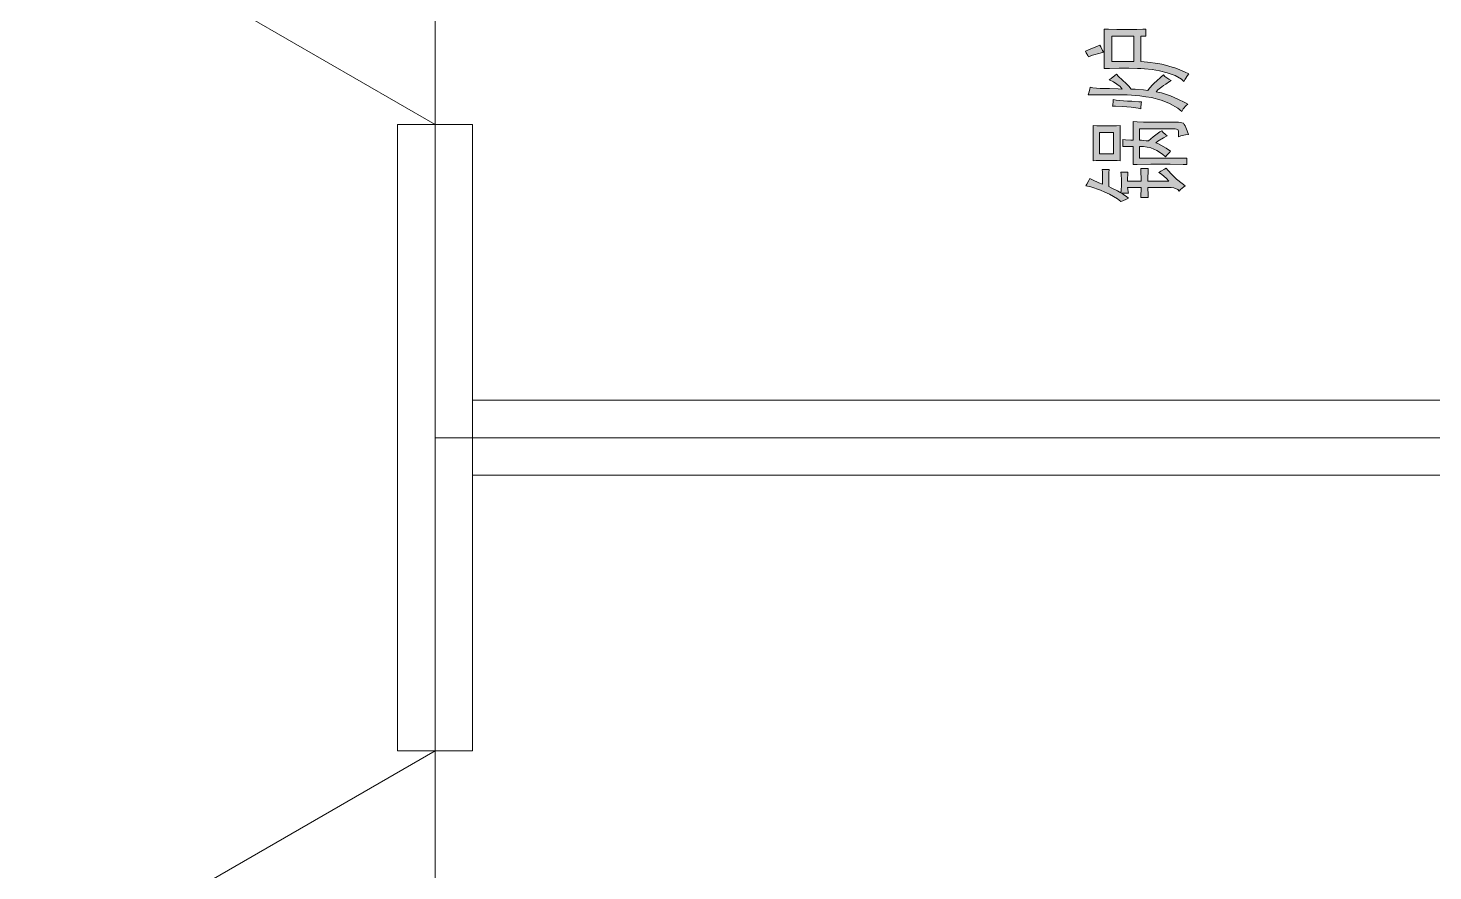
# Model space of a CAD drawing. Header units: millimetres. Extents: x 261 to 114907, y 32 to 1998430.
# Drawn here: x 64387 to 68872, y 1981188 to 1983879 of the extents above; entities that cross this region are included whole.
import ezdxf

# ---------------------------------------------------------------- set-up
doc = ezdxf.new("R2010")
doc.units = ezdxf.units.MM

msp = doc.modelspace()

# ---------------------------------------------------------------- hatches: boundary and pattern name
h = msp.add_hatch(color=0)
h.paths.add_polyline_path([(67822.3, 1983876), (67835.7, 1983875.5), (67862.4, 1983874.7), (67875.7, 1983874.7), (67916.7, 1983874.7), (67926.1, 1983874.7), (67945.1, 1983875.5), (67954.6, 1983876), (67954.6, 1983853.6), (67939.1, 1983853.6), (67939.1, 1983772.5), (67960.2, 1983770.8), (67993.4, 1983766.5), (68005.9, 1983763.5), (68017.9, 1983760.9), (68039, 1983754.9), (68047.7, 1983752.3), (68056.7, 1983749.3), (68078.7, 1983739.8), (68092, 1983733.3), (68088.6, 1983728.2), (68080.8, 1983715.7), (68076.5, 1983708.3), (68068.8, 1983715.7), (68048.5, 1983727.7), (68036, 1983732), (68023.1, 1983736.4), (67998.5, 1983742.8), (67986.9, 1983745), (67974.8, 1983747.1), (67951.1, 1983749.3), (67939.5, 1983750.1), (67928.3, 1983750.6), (67901.2, 1983751), (67885.6, 1983751), (67870.1, 1983751), (67838.7, 1983750.6), (67822.3, 1983750.1)])
h.paths.add_polyline_path([(67916.7, 1983853.6), (67846.4, 1983853.6), (67846.4, 1983772.5), (67916.7, 1983772.5)])
h = msp.add_hatch(color=0)
h.dxf.hatch_style = 2
h.paths.add_polyline_path([(67762, 1983805.3), (67771.9, 1983809.6), (67795.1, 1983819.1), (67808.5, 1983824.3), (67811.1, 1983819.1), (67816.7, 1983807.9), (67819.7, 1983801.9), (67808.9, 1983799.3), (67785.2, 1983792.4), (67771.9, 1983787.2), (67769.7, 1983791.5), (67765, 1983800.6)])
h = msp.add_hatch(color=0)
h.dxf.hatch_style = 2
h.paths.add_polyline_path([(67777.5, 1983690.7), (67785.7, 1983688.1), (67808.9, 1983685.9), (67824, 1983685.9), (67838.7, 1983685.9), (67866.7, 1983685.5), (67880, 1983684.6), (67873.1, 1983692.8), (67852, 1983707.5), (67837.8, 1983713.9), (67844.3, 1983718.7), (67855.9, 1983727.7), (67861.9, 1983732), (67868, 1983725.1), (67879.2, 1983714.4), (67884.3, 1983710.1), (67889.1, 1983705.8), (67901.2, 1983693.3), (67908, 1983684.6), (67921.4, 1983684.2), (67948.1, 1983682.1), (67961.5, 1983680.3), (67967.1, 1983687.2), (67977.9, 1983699.3), (67983, 1983704.5), (67988.6, 1983710.1), (68002.8, 1983722.6), (68011.9, 1983729.9), (68016.2, 1983725.1), (68028.3, 1983716.5), (68036, 1983711.8), (68030.4, 1983708.3), (68018.4, 1983700.6), (68011.9, 1983696.3), (68005.9, 1983691.5), (67993.8, 1983681.6), (67988.2, 1983676), (68005, 1983672.1), (68033.9, 1983662.7), (68045.9, 1983657.5), (68057.6, 1983651.9), (68079.6, 1983641.5), (68089.5, 1983636.4), (68083.9, 1983632.5), (68073.9, 1983620.9), (68069.6, 1983613.1), (68057.1, 1983623), (68030.9, 1983638.5), (68017.5, 1983643.7), (68004.1, 1983649.3), (67972.7, 1983657.5), (67954.6, 1983660.1), (67936.1, 1983663.1), (67896, 1983666.1), (67873.6, 1983666.1), (67851.6, 1983666.5), (67799.9, 1983666.1), (67770.6, 1983665.7), (67773.2, 1983672.6), (67776.6, 1983684.6)])
h = msp.add_hatch(color=0)
h.dxf.hatch_style = 2
h.paths.add_polyline_path([(67850.3, 1983651), (67860.2, 1983649.3), (67883.5, 1983646.7), (67896.8, 1983646.3), (67910.2, 1983645.4), (67932.6, 1983643.7), (67941.7, 1983643.3), (67940.4, 1983637.2), (67939.1, 1983626), (67939.1, 1983620.9), (67930.5, 1983623), (67908.5, 1983626.5), (67894.7, 1983627.8), (67880.9, 1983628.6), (67858.1, 1983629.9), (67849, 1983629.9), (67849.9, 1983634.2), (67850.3, 1983645)])
h = msp.add_hatch(color=0)
h.dxf.hatch_style = 2
h.paths.add_polyline_path([(67881.3, 1983523), (67889.9, 1983522.6), (67906.8, 1983521.8), (67914.9, 1983521.8), (67914.9, 1983580.4), (67927, 1983579.9), (67947.3, 1983579.1), (67955.9, 1983579.1), (68047.2, 1983579.1), (68059.7, 1983579.1), (68075.2, 1983575.2), (68077.8, 1983570.9), (68080.8, 1983566.6), (68087.3, 1983551.1), (68090.8, 1983539.9), (68082.1, 1983538.6), (68066.6, 1983534.7), (68059.7, 1983532.1), (68059.7, 1983539.9), (68058.9, 1983550.2), (68058.4, 1983552.8), (68057.6, 1983555.4), (68048.5, 1983558), (68039.9, 1983558), (67934.8, 1983558), (67934.8, 1983521.8), (67941.2, 1983521.3), (67955.9, 1983519.6), (67964.1, 1983518.7), (67978.3, 1983531.7), (67999.4, 1983547.6), (68006.3, 1983551.1), (68009.3, 1983547.2), (68017.5, 1983539.4), (68023.1, 1983535.5), (68011.5, 1983529.1), (67992.9, 1983517.9), (67986.9, 1983513.1), (67996, 1983509.7), (68019.7, 1983495.9), (68034.3, 1983486), (68030.4, 1983482.1), (68021.8, 1983473.1), (68017.5, 1983467.9), (68008.5, 1983476.5), (67989.9, 1983488.6), (67980.4, 1983492.9), (67971, 1983496.8), (67948.1, 1983501.1), (67934.8, 1983501.5), (67934.8, 1983463.6), (68086.4, 1983463.6), (68086.4, 1983443.3), (68074.4, 1983443.8), (68032.6, 1983444.2), (68002, 1983444.2), (67971.4, 1983444.2), (67927.9, 1983443.8), (67914.9, 1983443.3), (67914.9, 1983501.5), (67906.8, 1983501.5), (67889.9, 1983501.1), (67881.3, 1983500.6)])
h = msp.add_hatch(color=0)
h.paths.add_polyline_path([(67873.1, 1983455.8), (67863.7, 1983456.3), (67843, 1983456.7), (67830.9, 1983456.7), (67818, 1983456.7), (67796.4, 1983456.3), (67787.4, 1983455.8), (67787.4, 1983567.9), (67798.6, 1983567.4), (67819.7, 1983567), (67829.6, 1983567), (67839.1, 1983567), (67861.1, 1983567.4), (67873.1, 1983567.9)])
h.paths.add_polyline_path([(67852, 1983545.5), (67806.8, 1983545.5), (67806.8, 1983478.2), (67852, 1983478.2)])
h = msp.add_hatch(color=0)
h.dxf.hatch_style = 2
h.paths.add_polyline_path([(67837.8, 1983427.4), (67836.9, 1983417.5), (67836.5, 1983399.8), (67836.5, 1983392.5), (67836.5, 1983373.5), (67844.7, 1983369.6), (67864.5, 1983359.7), (67875.7, 1983353.3), (67876.6, 1983361), (67877, 1983377.4), (67877, 1983386), (67877, 1983394.2), (67876.6, 1983411.4), (67875.7, 1983419.6), (67898.1, 1983419.6), (67897.7, 1983412.3), (67896.8, 1983397.7), (67896.8, 1983390.3), (67940.4, 1983390.3), (67940.4, 1983398.9), (67939.5, 1983419.2), (67939.1, 1983430.8), (67962.8, 1983430.8), (67962.3, 1983420.9), (67961.5, 1983400.7), (67961.5, 1983390.3), (68028.7, 1983390.3), (68020.9, 1983398.5), (68005, 1983412.3), (67996.4, 1983418.3), (68002.8, 1983421.8), (68014.9, 1983428.7), (68020.5, 1983432.1), (68025.3, 1983425.7), (68038.2, 1983411.9), (68045.9, 1983404.5), (68053.3, 1983396.8), (68070.9, 1983382.6), (68080.8, 1983375.7), (68076.1, 1983371.8), (68066.2, 1983363.6), (68061, 1983358.9), (68057.1, 1983363.6), (68044.2, 1983369.2), (68036, 1983370.1), (67961.5, 1983370.1), (67961.5, 1983366.2), (67962.3, 1983349.8), (67962.8, 1983337.8), (67939.1, 1983337.8), (67939.5, 1983346.8), (67940.4, 1983362.7), (67940.4, 1983370.1), (67896.8, 1983370.1), (67897.7, 1983365.3), (67899, 1983356.3), (67899.9, 1983352.4), (67877, 1983352.4), (67883.5, 1983347.7), (67894.7, 1983339.9), (67899.9, 1983336.5), (67893.4, 1983333), (67881.3, 1983327.4), (67875.7, 1983325.3), (67864.5, 1983333.9), (67839.1, 1983348.5), (67824.4, 1983355), (67810.2, 1983361.5), (67779.6, 1983371.8), (67763.3, 1983375.7), (67766.7, 1983380.8), (67773.2, 1983392.5), (67776.2, 1983399.4), (67784.4, 1983394.2), (67805.1, 1983385.6), (67816.7, 1983381.3), (67816.7, 1983395.9), (67816.7, 1983403.3), (67816.3, 1983419.2), (67815.4, 1983427.4)])

# ---------------------------------------------------------------- linework, layer by layer
at = {"color": 0, "lineweight": 0}
for points in [[(65685.8, 1977569.9), (65685.8, 1992573.6)], [(65685.8, 1983571.3), (64386.6, 1984321.5)], [(65685.8, 1983860.5), (65685.8, 1983862.6)], [(65685.8, 1983640.7), (65685.8, 1983840.6)], [(65685.8, 1983618.3), (65685.8, 1983620.4)], [(65685.8, 1983398.5), (65685.8, 1983598.5)], [(65565.6, 1983571.3), (65805.6, 1983571.3)], [(65565.6, 1983571.3), (65565.6, 1981571)], [(65805.6, 1983571.3), (65805.6, 1981571)], [(65685.8, 1983376.5), (65685.8, 1983378.3)], [(65685.8, 1983156.3), (65685.8, 1983356.3)], [(65685.8, 1983134.4), (65685.8, 1983136.5)], [(65685.8, 1982914.2), (65685.8, 1983114.5)], [(65685.8, 1982892.2), (65685.8, 1982894.3)], [(65685.8, 1982672.4), (65685.8, 1982872.4)], [(65805.6, 1982691.4), (75568, 1982691.4)], [(65685.8, 1982650.4), (65685.8, 1982652.2)], [(65685.8, 1982430.2), (65685.8, 1982630.2)], [(75688.3, 1982571.2), (65685.8, 1982571.2)], [(65685.8, 1982571.2), (65824.6, 1982571.2)], [(65844.8, 1982571.2), (65847, 1982571.2)], [(65866.8, 1982571.2), (66066.7, 1982571.2)], [(66087, 1982571.2), (66088.7, 1982571.2)], [(66109, 1982571.2), (66308.9, 1982571.2)], [(66328.7, 1982571.2), (66330.9, 1982571.2)], [(66350.7, 1982571.2), (66551.1, 1982571.2)], [(66570.9, 1982571.2), (66573.1, 1982571.2)], [(66592.9, 1982571.2), (66792.8, 1982571.2)], [(66813.1, 1982571.2), (66814.8, 1982571.2)], [(66835.1, 1982571.2), (67035, 1982571.2)], [(67055.3, 1982571.2), (67057, 1982571.2)], [(67077.2, 1982571.2), (67277.2, 1982571.2)], [(67297, 1982571.2), (67299.2, 1982571.2)], [(67319, 1982571.2), (67519.4, 1982571.2)], [(67539.2, 1982571.2), (67541.3, 1982571.2)], [(67561.2, 1982571.2), (67761.1, 1982571.2)], [(67781.4, 1982571.2), (67783.1, 1982571.2)], [(67803.3, 1982571.2), (68003.3, 1982571.2)], [(68023.1, 1982571.2), (68025.3, 1982571.2)], [(68045.1, 1982571.2), (68245.5, 1982571.2)], [(68265.3, 1982571.2), (68267.4, 1982571.2)], [(68287.3, 1982571.2), (68487.2, 1982571.2)], [(68507.5, 1982571.2), (68509.6, 1982571.2)], [(68529.4, 1982571.2), (68729.4, 1982571.2)], [(68749.6, 1982571.2), (68751.4, 1982571.2)], [(68771.6, 1982571.2), (68971.6, 1982571.2)], [(65805.6, 1982451.4), (75568, 1982451.4)], [(65685.8, 1982408.3), (65685.8, 1982410)], [(65685.8, 1982188.1), (65685.8, 1982388)], [(65685.8, 1982166.1), (65685.8, 1982168.2)], [(65685.8, 1981945.9), (65685.8, 1982146.3)], [(65685.8, 1981923.9), (65685.8, 1981926.1)], [(65685.8, 1981704.1), (65685.8, 1981904.1)], [(65685.8, 1981682.2), (65685.8, 1981683.9)], [(65685.8, 1981462), (65685.8, 1981661.9)], [(65685.8, 1981571), (64386.6, 1980820.8)], [(65565.6, 1981571), (65805.6, 1981571)], [(65685.8, 1981440), (65685.8, 1981442.1)], [(65685.8, 1981219.8), (65685.8, 1981420.2)], [(65685.8, 1981197.8), (65685.8, 1981200)]]:
    msp.add_lwpolyline(points, dxfattribs=at)
for points in [[(67822.3, 1983876), (67835.7, 1983875.5), (67862.4, 1983874.7), (67875.7, 1983874.7), (67916.7, 1983874.7), (67926.1, 1983874.7), (67945.1, 1983875.5), (67954.6, 1983876), (67954.6, 1983853.6), (67939.1, 1983853.6), (67939.1, 1983772.5), (67960.2, 1983770.8), (67993.4, 1983766.5), (68005.9, 1983763.5), (68017.9, 1983760.9), (68039, 1983754.9), (68047.7, 1983752.3), (68056.7, 1983749.3), (68078.7, 1983739.8), (68092, 1983733.3), (68088.6, 1983728.2), (68080.8, 1983715.7), (68076.5, 1983708.3), (68068.8, 1983715.7), (68048.5, 1983727.7), (68036, 1983732), (68023.1, 1983736.4), (67998.5, 1983742.8), (67986.9, 1983745), (67974.8, 1983747.1), (67951.1, 1983749.3), (67939.5, 1983750.1), (67928.3, 1983750.6), (67901.2, 1983751), (67885.6, 1983751), (67870.1, 1983751), (67838.7, 1983750.6), (67822.3, 1983750.1)], [(67916.7, 1983853.6), (67846.4, 1983853.6), (67846.4, 1983772.5), (67916.7, 1983772.5)], [(67762, 1983805.3), (67771.9, 1983809.6), (67795.1, 1983819.1), (67808.5, 1983824.3), (67811.1, 1983819.1), (67816.7, 1983807.9), (67819.7, 1983801.9), (67808.9, 1983799.3), (67785.2, 1983792.4), (67771.9, 1983787.2), (67769.7, 1983791.5), (67765, 1983800.6)], [(67777.5, 1983690.7), (67785.7, 1983688.1), (67808.9, 1983685.9), (67824, 1983685.9), (67838.7, 1983685.9), (67866.7, 1983685.5), (67880, 1983684.6), (67873.1, 1983692.8), (67852, 1983707.5), (67837.8, 1983713.9), (67844.3, 1983718.7), (67855.9, 1983727.7), (67861.9, 1983732), (67868, 1983725.1), (67879.2, 1983714.4), (67884.3, 1983710.1), (67889.1, 1983705.8), (67901.2, 1983693.3), (67908, 1983684.6), (67921.4, 1983684.2), (67948.1, 1983682.1), (67961.5, 1983680.3), (67967.1, 1983687.2), (67977.9, 1983699.3), (67983, 1983704.5), (67988.6, 1983710.1), (68002.8, 1983722.6), (68011.9, 1983729.9), (68016.2, 1983725.1), (68028.3, 1983716.5), (68036, 1983711.8), (68030.4, 1983708.3), (68018.4, 1983700.6), (68011.9, 1983696.3), (68005.9, 1983691.5), (67993.8, 1983681.6), (67988.2, 1983676), (68005, 1983672.1), (68033.9, 1983662.7), (68045.9, 1983657.5), (68057.6, 1983651.9), (68079.6, 1983641.5), (68089.5, 1983636.4), (68083.9, 1983632.5), (68073.9, 1983620.9), (68069.6, 1983613.1), (68057.1, 1983623), (68030.9, 1983638.5), (68017.5, 1983643.7), (68004.1, 1983649.3), (67972.7, 1983657.5), (67954.6, 1983660.1), (67936.1, 1983663.1), (67896, 1983666.1), (67873.6, 1983666.1), (67851.6, 1983666.5), (67799.9, 1983666.1), (67770.6, 1983665.7), (67773.2, 1983672.6), (67776.6, 1983684.6)], [(67850.3, 1983651), (67860.2, 1983649.3), (67883.5, 1983646.7), (67896.8, 1983646.3), (67910.2, 1983645.4), (67932.6, 1983643.7), (67941.7, 1983643.3), (67940.4, 1983637.2), (67939.1, 1983626), (67939.1, 1983620.9), (67930.5, 1983623), (67908.5, 1983626.5), (67894.7, 1983627.8), (67880.9, 1983628.6), (67858.1, 1983629.9), (67849, 1983629.9), (67849.9, 1983634.2), (67850.3, 1983645)], [(67881.3, 1983523), (67889.9, 1983522.6), (67906.8, 1983521.8), (67914.9, 1983521.8), (67914.9, 1983580.4), (67927, 1983579.9), (67947.3, 1983579.1), (67955.9, 1983579.1), (68047.2, 1983579.1), (68059.7, 1983579.1), (68075.2, 1983575.2), (68077.8, 1983570.9), (68080.8, 1983566.6), (68087.3, 1983551.1), (68090.8, 1983539.9), (68082.1, 1983538.6), (68066.6, 1983534.7), (68059.7, 1983532.1), (68059.7, 1983539.9), (68058.9, 1983550.2), (68058.4, 1983552.8), (68057.6, 1983555.4), (68048.5, 1983558), (68039.9, 1983558), (67934.8, 1983558), (67934.8, 1983521.8), (67941.2, 1983521.3), (67955.9, 1983519.6), (67964.1, 1983518.7), (67978.3, 1983531.7), (67999.4, 1983547.6), (68006.3, 1983551.1), (68009.3, 1983547.2), (68017.5, 1983539.4), (68023.1, 1983535.5), (68011.5, 1983529.1), (67992.9, 1983517.9), (67986.9, 1983513.1), (67996, 1983509.7), (68019.7, 1983495.9), (68034.3, 1983486), (68030.4, 1983482.1), (68021.8, 1983473.1), (68017.5, 1983467.9), (68008.5, 1983476.5), (67989.9, 1983488.6), (67980.4, 1983492.9), (67971, 1983496.8), (67948.1, 1983501.1), (67934.8, 1983501.5), (67934.8, 1983463.6), (68086.4, 1983463.6), (68086.4, 1983443.3), (68074.4, 1983443.8), (68032.6, 1983444.2), (68002, 1983444.2), (67971.4, 1983444.2), (67927.9, 1983443.8), (67914.9, 1983443.3), (67914.9, 1983501.5), (67906.8, 1983501.5), (67889.9, 1983501.1), (67881.3, 1983500.6)], [(67873.1, 1983455.8), (67863.7, 1983456.3), (67843, 1983456.7), (67830.9, 1983456.7), (67818, 1983456.7), (67796.4, 1983456.3), (67787.4, 1983455.8), (67787.4, 1983567.9), (67798.6, 1983567.4), (67819.7, 1983567), (67829.6, 1983567), (67839.1, 1983567), (67861.1, 1983567.4), (67873.1, 1983567.9)], [(67852, 1983545.5), (67806.8, 1983545.5), (67806.8, 1983478.2), (67852, 1983478.2)], [(67837.8, 1983427.4), (67836.9, 1983417.5), (67836.5, 1983399.8), (67836.5, 1983392.5), (67836.5, 1983373.5), (67844.7, 1983369.6), (67864.5, 1983359.7), (67875.7, 1983353.3), (67876.6, 1983361), (67877, 1983377.4), (67877, 1983386), (67877, 1983394.2), (67876.6, 1983411.4), (67875.7, 1983419.6), (67898.1, 1983419.6), (67897.7, 1983412.3), (67896.8, 1983397.7), (67896.8, 1983390.3), (67940.4, 1983390.3), (67940.4, 1983398.9), (67939.5, 1983419.2), (67939.1, 1983430.8), (67962.8, 1983430.8), (67962.3, 1983420.9), (67961.5, 1983400.7), (67961.5, 1983390.3), (68028.7, 1983390.3), (68020.9, 1983398.5), (68005, 1983412.3), (67996.4, 1983418.3), (68002.8, 1983421.8), (68014.9, 1983428.7), (68020.5, 1983432.1), (68025.3, 1983425.7), (68038.2, 1983411.9), (68045.9, 1983404.5), (68053.3, 1983396.8), (68070.9, 1983382.6), (68080.8, 1983375.7), (68076.1, 1983371.8), (68066.2, 1983363.6), (68061, 1983358.9), (68057.1, 1983363.6), (68044.2, 1983369.2), (68036, 1983370.1), (67961.5, 1983370.1), (67961.5, 1983366.2), (67962.3, 1983349.8), (67962.8, 1983337.8), (67939.1, 1983337.8), (67939.5, 1983346.8), (67940.4, 1983362.7), (67940.4, 1983370.1), (67896.8, 1983370.1), (67897.7, 1983365.3), (67899, 1983356.3), (67899.9, 1983352.4), (67877, 1983352.4), (67883.5, 1983347.7), (67894.7, 1983339.9), (67899.9, 1983336.5), (67893.4, 1983333), (67881.3, 1983327.4), (67875.7, 1983325.3), (67864.5, 1983333.9), (67839.1, 1983348.5), (67824.4, 1983355), (67810.2, 1983361.5), (67779.6, 1983371.8), (67763.3, 1983375.7), (67766.7, 1983380.8), (67773.2, 1983392.5), (67776.2, 1983399.4), (67784.4, 1983394.2), (67805.1, 1983385.6), (67816.7, 1983381.3), (67816.7, 1983395.9), (67816.7, 1983403.3), (67816.3, 1983419.2), (67815.4, 1983427.4)]]:
    msp.add_lwpolyline(points, close=True, dxfattribs=at)

doc.saveas('drawing.dxf')
